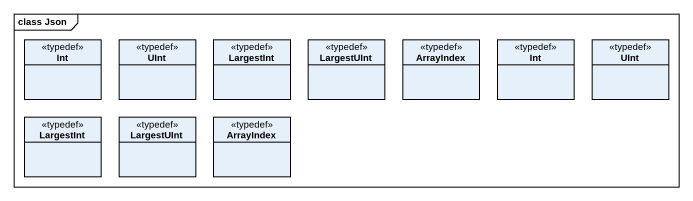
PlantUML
@startuml
mainframe class Json
hide circle
hide empty members
class Int <<typedef>>
class UInt <<typedef>>
class LargestInt <<typedef>>
class LargestUInt <<typedef>>
class ArrayIndex <<typedef>>
class "Int" as Int_2 <<typedef>>
class "UInt" as UInt_2 <<typedef>>
class "LargestInt" as LargestInt_2 <<typedef>>
class "LargestUInt" as LargestUInt_2 <<typedef>>
class "ArrayIndex" as ArrayIndex_2 <<typedef>>
@enduml
